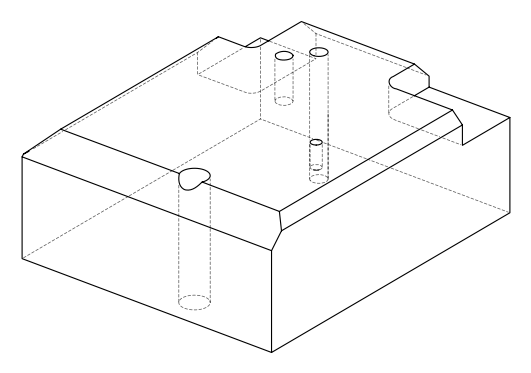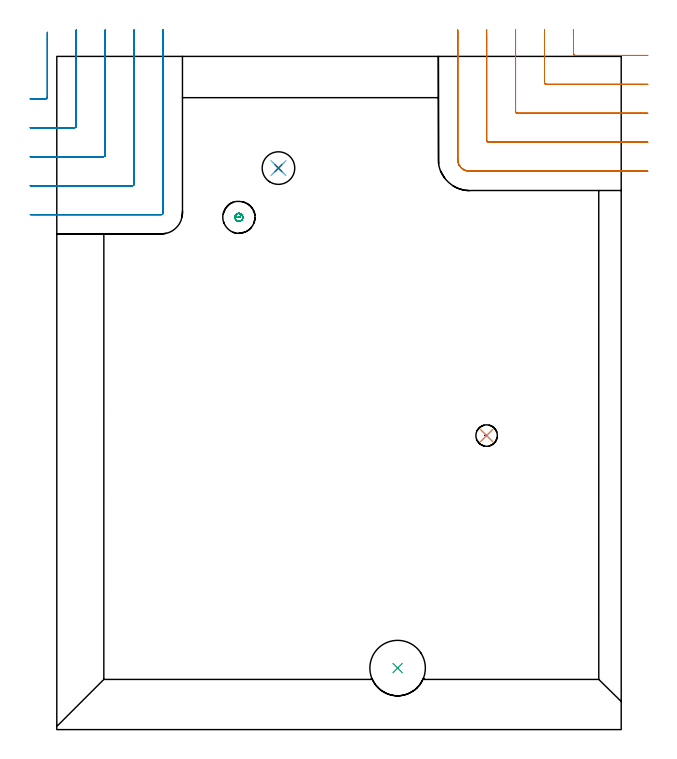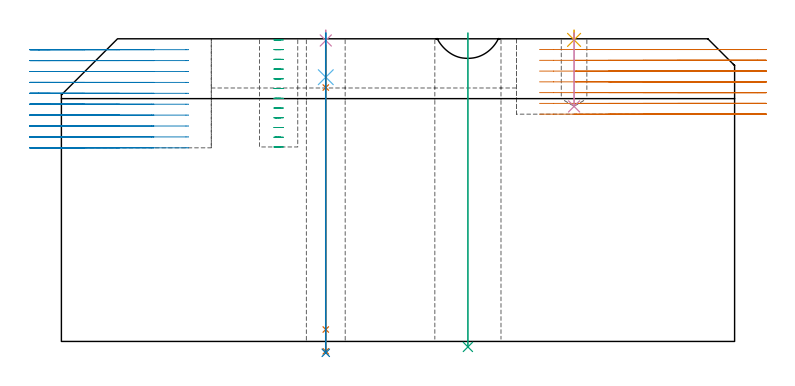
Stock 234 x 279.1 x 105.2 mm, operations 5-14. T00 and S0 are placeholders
(PLAN: 14 operations, 8 tool changes, 57.6 min)
(1 AREA_MILL | FG_CHAMFER_SURFACE | UGT0205_001 | 6.13 min | 17719 mm3)
(2 AREA_MILL_1 | FG_CHAMFER_SURFACE_1 | UGT0205_001 | 6.83 min | 9652 mm3)
(3 AREA_MILL_2 | FG_CHAMFER_SURFACE_2 | UGT0205_001 | 14.41 min | 50048 mm3)
(4 AREA_MILL_3 | FG_CHAMFER_SURFACE_3 | UGT0205_001 | 11.29 min | 37905 mm3)
(5 MILL_CORNER_NOTCH_RECTANGULAR | CORNER_NOTCH_RECTANGULAR | NXT0201_012 | Follow Part, ap 4, ae 75% | 7.03 min | 108141 mm3)
(6 MILL_CORNER_NOTCH_RECTANGULAR_1 | CORNER_NOTCH_RECTANGULAR_1 | NXT0201_012 | Follow Part, ap 4, ae 75% | 9.53 min | 142114 mm3)
(7 MILL_BLIND_HOLE_FROM_SOLID_MATERIAL | STEP1POCKET | NXT0201_013 | Spiral | 0.78 min | 5224 mm3)
(8 SPOT_DRILL | STEP1HOLE | NXT0321_9005460120000 | 0.03 min | 9 mm3)
(9 SPOT_DRILL_1 | STEP1POCKET_1 | NXT0321_9005460120000 | 0.03 min | 3 mm3)
(10 DRILL_BLIND_HOLE_INTO_CENTER | STEP1HOLE | UGT0301_205 | 0.06 min | 712 mm3)
(11 GUN_DRILL_THROUGH_HOLE | STEP1HOLE | UGT0307_005 | 0.52 min | 5046 mm3)
(12 DRILL_TO_ENLARGE_THROUGH_HOLE | STEP1HOLE | NXT0301_102 | 0.45 min | 9283 mm3)
(13 INDEXABLE_INSERT_DRILL_THROUGH_HOLE_FROM_SOLID | STEP1HOLE_1 | NXT0302_017 | 0.44 min | 43389 mm3)
(14 DRILL_BLIND_HOLE_INTO_CENTER_1 | STEP1POCKET_1 | UGT0301_205 | 0.1 min | 1338 mm3)
(TOOL UGT0205_001 | Chamfer Mill 20 x 3 x 45 deg. | D20 FL50 Z2)
(TOOL NXT0201_012 | ENDMILL 16mm [2P460-1600-NA 1630] | D16 FL38 Z6)
(TOOL NXT0201_013 | ENDMILL 10mm | D10 FL30 Z4)
(TOOL NXT0321_9005460120000 | NC Spot Drill, 142deg, 12mm, Carbide, Uncoated | D12 PA142 FL30 Z2)
(TOOL UGT0301_205 | Twist Drill 8.9 mm | D8.9 PA118 FL78 Z2)
(TOOL UGT0307_005 | Gun Drill 8.3 mm | D8.3 PA130 FL24 Z1)
(TOOL NXT0301_102 | Carbide Drill 13.5mm [860.1-1350-108A1-MM 2214] | D13.5 PA140 FL123 Z2)
(TOOL NXT0302_017 | Index. Insert Drill 23mm [880-D2300L25-05] | D23 PA176 FL115 Z2)
(OP 5 MILL_CORNER_NOTCH_RECTANGULAR)
G17 G21 G94 G90
T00 M6
G54
G17 G0 G90 X214.183 Y290.1 S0 M3
G43 Z115.2 H1
Z101.457
G94 G1 X214.199 Y287.1 F250.
X214.2 Y286.846 F500.
Y280.296
G3 X214.996 Y279.5 R0.8
G1 X241.99
X244.99 F250.
G0 Z115.2
X202.178 Y290.1
Z101.457
G1 X202.199 Y287.1
X202.2 Y286.846 F500.
Y268.296
G3 X202.996 Y267.5 R0.8
G1 X242.
X245. F250.
G0 Z115.2
X190.167 Y290.1
Z101.457
G1 X190.199 Y287.1
G2 X190.2 Y286.846 R24. F500.
G1 Y256.296
G3 X190.996 Y255.5 R0.8
G1 X242.
X245. F250.
G0 Z115.2
X178.134 Y290.099
Z101.457
G1 X178.197 Y287.1
G2 X178.2 Y286.846 R12. F500.
G1 Y244.296
G3 X178.996 Y243.5 R0.8
G1 X242.
X245. F250.
G0 Z115.2
X166.2 Y289.846
Z101.457
G1 Y286.846
Y236.4 F500.
G3 X171.1 Y231.5 R4.9
G1 X242.
X245. F250.
G0 Z115.2
X214.183 Y290.1
Z97.714
G1 X214.199 Y287.1
X214.2 Y286.846 F500.
Y280.296
G3 X214.996 Y279.5 R0.8
G1 X241.99
X244.99 F250.
G0 Z115.2
X202.178 Y290.1
Z97.714
G1 X202.199 Y287.1
X202.2 Y286.846 F500.
Y268.296
G3 X202.996 Y267.5 R0.8
G1 X242.
X245. F250.
G0 Z115.2
X190.167 Y290.1
Z97.714
G1 X190.199 Y287.1
G2 X190.2 Y286.846 R24. F500.
G1 Y256.296
G3 X190.996 Y255.5 R0.8
G1 X242.
X245. F250.
G0 Z115.2
X178.134 Y290.099
Z97.714
G1 X178.197 Y287.1
G2 X178.2 Y286.846 R12. F500.
G1 Y244.296
G3 X178.996 Y243.5 R0.8
G1 X242.
X245. F250.
G0 Z115.2
X166.2 Y289.846
Z97.714
G1 Y286.846
Y236.4 F500.
G3 X171.1 Y231.5 R4.9
G1 X242.
X245. F250.
G0 Z115.2
X214.2 Y290.1
Z93.971
G1 Y287.1
Y280.296 F500.
G3 X214.996 Y279.5 R0.8
G1 X241.99
X244.99 F250.
G0 Z115.2
X202.2 Y290.1
Z93.971
G1 Y287.1
Y268.296 F500.
G3 X202.996 Y267.5 R0.8
G1 X242.
X245. F250.
G0 Z115.2
X190.2 Y290.1
Z93.971
G1 Y287.1
Y256.296 F500.
G3 X190.996 Y255.5 R0.8
G1 X242.
X245. F250.
G0 Z115.2
X178.2 Y290.1
Z93.971
G1 Y287.1
Y244.296 F500.
G3 X178.996 Y243.5 R0.8
G1 X242.
X245. F250.
G0 Z115.2
X166.2 Y290.1
Z93.971
G1 Y287.1
Y236.4 F500.
G3 X171.1 Y231.5 R4.9
G1 X242.
X245. F250.
G0 Z115.2
X214.2 Y290.1
Z90.229
G1 Y287.1
Y280.296 F500.
G3 X214.996 Y279.5 R0.8
G1 X241.99
X244.99 F250.
G0 Z115.2
X202.2 Y290.1
Z90.229
G1 Y287.1
Y268.296 F500.
G3 X202.996 Y267.5 R0.8
G1 X242.
X245. F250.
G0 Z115.2
X190.2 Y290.1
Z90.229
G1 Y287.1
Y256.296 F500.
G3 X190.996 Y255.5 R0.8
G1 X242.
X245. F250.
G0 Z115.2
X178.2 Y290.1
Z90.229
G1 Y287.1
Y244.296 F500.
G3 X178.996 Y243.5 R0.8
G1 X242.
X245. F250.
G0 Z115.2
X166.2 Y290.1
Z90.229
G1 Y287.1
Y236.4 F500.
G3 X171.1 Y231.5 R4.9
G1 X242.
X245. F250.
G0 Z115.2
X214.2 Y290.1
Z86.486
G1 Y287.1
Y280.296 F500.
G3 X214.996 Y279.5 R0.8
G1 X241.99
X244.99 F250.
G0 Z115.2
X202.2 Y290.1
Z86.486
G1 Y287.1
Y268.296 F500.
G3 X202.996 Y267.5 R0.8
G1 X242.
X245. F250.
G0 Z115.2
X190.2 Y290.1
Z86.486
G1 Y287.1
Y256.296 F500.
G3 X190.996 Y255.5 R0.8
G1 X242.
X245. F250.
G0 Z115.2
X178.2 Y290.1
Z86.486
G1 Y287.1
Y244.296 F500.
G3 X178.996 Y243.5 R0.8
G1 X242.
X245. F250.
G0 Z115.2
X166.2 Y290.1
Z86.486
G1 Y287.1
Y236.4 F500.
G3 X171.1 Y231.5 R4.9
G1 X242.
X245. F250.
G0 Z115.2
X214.2 Y290.1
Z82.743
G1 Y287.1
Y280.296 F500.
G3 X214.996 Y279.5 R0.8
G1 X241.99
X244.99 F250.
G0 Z115.2
X202.2 Y290.1
Z82.743
G1 Y287.1
Y268.296 F500.
G3 X202.996 Y267.5 R0.8
G1 X242.
X245. F250.
G0 Z115.2
X190.2 Y290.1
Z82.743
G1 Y287.1
Y256.296 F500.
G3 X190.996 Y255.5 R0.8
G1 X242.
X245. F250.
G0 Z115.2
X178.2 Y290.1
Z82.743
G1 Y287.1
Y244.296 F500.
G3 X178.996 Y243.5 R0.8
G1 X242.
X245. F250.
G0 Z115.2
X166.2 Y290.1
Z82.743
G1 Y287.1
Y236.4 F500.
G3 X171.1 Y231.5 R4.9
G1 X242.
X245. F250.
G0 Z115.2
X214.2 Y290.1
Z79.
G1 Y287.1
Y280.296 F500.
G3 X214.996 Y279.5 R0.8
G1 X241.99
X244.99 F250.
G0 Z115.2
X202.2 Y290.1
Z79.
G1 Y287.1
Y268.296 F500.
G3 X202.996 Y267.5 R0.8
G1 X242.
X245. F250.
G0 Z115.2
X190.2 Y290.1
Z79.
G1 Y287.1
Y256.296 F500.
G3 X190.996 Y255.5 R0.8
G1 X242.
X245. F250.
G0 Z115.2
X178.2 Y290.1
Z79.
G1 Y287.1
Y244.296 F500.
G3 X178.996 Y243.5 R0.8
G1 X242.
X245. F250.
G0 Z115.2
X166.2 Y290.1
Z79.
G1 Y287.1
Y236.4 F500.
G3 X171.1 Y231.5 R4.9
G1 X242.
X245. F250.
G0 Z115.2
M5
M2
(OP 6 MILL_CORNER_NOTCH_RECTANGULAR_1)
G17 G21 G94 G90
T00 M6
G54
G17 G0 G90 X-11. Y261.483 S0 M3
G43 Z115.2 H1
Z101.41
G94 G1 X-8. Y261.499 F250.
X-7.746 Y261.5 F500.
X-4.696
G3 X-3.9 Y262.296 R0.8
G1 Y286.085
Y289.085 F250.
G0 Z115.2
X-11. Y249.478
Z101.41
G1 X-8. Y249.499
X-7.746 Y249.5 F500.
X7.304
G3 X8.1 Y250.296 R0.8
G1 Y286.846
X8.101 Y287.1
X8.122 Y290.1 F250.
G0 Z115.2
X-11. Y237.467
Z101.41
G1 X-8. Y237.499
G2 X-7.746 Y237.5 R24. F500.
G1 X19.304
G3 X20.1 Y238.296 R0.8
G1 Y286.846
G2 X20.101 Y287.1 R24.
G1 X20.133 Y290.1 F250.
G0 Z115.2
X-10.999 Y225.434
Z101.41
G1 X-8. Y225.497
G2 X-7.746 Y225.5 R12. F500.
G1 X31.304
G3 X32.1 Y226.296 R0.8
G1 Y286.846
G2 X32.103 Y287.1 R12.
G1 X32.166 Y290.099 F250.
G0 Z115.2
X-10.746 Y213.5
Z101.41
G1 X-7.746
X43.304 F500.
G3 X44.1 Y214.296 R0.8
G1 Y286.846
Y289.846 F250.
G0 Z115.2
X-11. Y261.483
Z97.62
G1 X-8. Y261.499
X-7.746 Y261.5 F500.
X-4.696
G3 X-3.9 Y262.295 R0.8
G1 Y286.085
Y289.085 F250.
G0 Z115.2
X-11. Y249.478
Z97.62
G1 X-8. Y249.499
X-7.746 Y249.5 F500.
X7.304
G3 X8.1 Y250.296 R0.8
G1 Y286.847
X8.101 Y287.1
X8.122 Y290.1 F250.
G0 Z115.2
X-11. Y237.467
Z97.62
G1 X-8. Y237.499
G2 X-7.746 Y237.5 R24. F500.
G1 X19.304
G3 X20.1 Y238.296 R0.8
G1 Y286.847
G2 X20.101 Y287.1 R24.
G1 X20.133 Y290.1 F250.
G0 Z115.2
X-10.999 Y225.434
Z97.62
G1 X-8. Y225.497
G2 X-7.746 Y225.5 R12. F500.
G1 X31.304
G3 X32.1 Y226.296 R0.8
G1 Y286.847
G2 X32.103 Y287.1 R12.
G1 X32.166 Y290.099 F250.
G0 Z115.2
X-10.746 Y213.5
Z97.62
G1 X-7.746
X43.304 F500.
G3 X44.1 Y214.296 R0.8
G1 Y286.847
Y289.847 F250.
G0 Z115.2
X-11. Y261.491
Z93.83
G1 X-8. Y261.5
X-7.856 F500.
X-4.696
G3 X-3.9 Y262.296 R0.8
G1 Y286.085
Y289.085 F250.
G0 Z115.2
X-11. Y249.488
Z93.83
G1 X-8. Y249.5
X-7.856 F500.
X7.304
G3 X8.1 Y250.296 R0.8
G1 Y287.1
Y290.1 F250.
G0 Z115.2
X-11. Y237.482
Z93.83
G1 X-8. Y237.5
X-7.856 F500.
X19.304
G3 X20.1 Y238.296 R0.8
G1 Y287.1
Y290.1 F250.
G0 Z115.2
X-11. Y225.463
Z93.83
G1 X-8. Y225.499
X-7.856 Y225.5 F500.
X31.304
G3 X32.1 Y226.296 R0.8
G1 Y287.1
Y290.1 F250.
G0 Z115.2
X-10.856 Y213.5
Z93.83
G1 X-7.856
X43.304 F500.
G3 X44.1 Y214.296 R0.8
G1 Y287.1
Y290.1 F250.
G0 Z115.2
X-11. Y261.5
Z90.04
G1 X-8.
X-4.696 F500.
G3 X-3.9 Y262.296 R0.8
G1 Y286.085
Y289.085 F250.
G0 Z115.2
X-11. Y249.5
Z90.04
G1 X-8.
X7.304 F500.
G3 X8.1 Y250.296 R0.8
G1 Y287.1
Y290.1 F250.
G0 Z115.2
X-11. Y237.5
Z90.04
G1 X-8.
X19.304 F500.
G3 X20.1 Y238.296 R0.8
G1 Y287.1
Y290.1 F250.
G0 Z115.2
X-11. Y225.5
Z90.04
G1 X-8.
X31.304 F500.
G3 X32.1 Y226.296 R0.8
G1 Y287.1
Y290.1 F250.
G0 Z115.2
X-11. Y213.5
Z90.04
G1 X-8.
X43.304 F500.
G3 X44.1 Y214.296 R0.8
G1 Y287.1
Y290.1 F250.
G0 Z115.2
X-11. Y261.5
Z86.25
G1 X-8.
X-4.696 F500.
G3 X-3.9 Y262.296 R0.8
G1 Y286.085
Y289.085 F250.
G0 Z115.2
X-11. Y249.5
Z86.25
G1 X-8.
X7.304 F500.
G3 X8.1 Y250.296 R0.8
G1 Y287.1
Y290.1 F250.
G0 Z115.2
X-11. Y237.5
Z86.25
G1 X-8.
X19.304 F500.
G3 X20.1 Y238.296 R0.8
G1 Y287.1
Y290.1 F250.
G0 Z115.2
X-11. Y225.5
Z86.25
G1 X-8.
X31.304 F500.
G3 X32.1 Y226.296 R0.8
G1 Y287.1
Y290.1 F250.
G0 Z115.2
X-11. Y213.5
Z86.25
G1 X-8.
X43.304 F500.
G3 X44.1 Y214.296 R0.8
G1 Y287.1
Y290.1 F250.
G0 Z115.2
X-11. Y261.5
Z82.46
G1 X-8.
X-4.696 F500.
G3 X-3.9 Y262.296 R0.8
G1 Y286.085
Y289.085 F250.
G0 Z115.2
X-11. Y249.5
Z82.46
G1 X-8.
X7.304 F500.
G3 X8.1 Y250.296 R0.8
G1 Y287.1
Y290.1 F250.
G0 Z115.2
X-11. Y237.5
Z82.46
G1 X-8.
X19.304 F500.
G3 X20.1 Y238.296 R0.8
G1 Y287.1
Y290.1 F250.
G0 Z115.2
X-11. Y225.5
Z82.46
G1 X-8.
X31.304 F500.
G3 X32.1 Y226.296 R0.8
G1 Y287.1
Y290.1 F250.
G0 Z115.2
X-11. Y213.5
Z82.46
G1 X-8.
X43.304 F500.
G3 X44.1 Y214.296 R0.8
G1 Y287.1
Y290.1 F250.
G0 Z115.2
X-11. Y261.5
Z78.67
G1 X-8.
X-4.696 F500.
G3 X-3.9 Y262.296 R0.8
G1 Y286.085
Y289.085 F250.
G0 Z115.2
X-11. Y249.5
Z78.67
G1 X-8.
X7.304 F500.
G3 X8.1 Y250.296 R0.8
G1 Y287.1
Y290.1 F250.
G0 Z115.2
X-11. Y237.5
Z78.67
G1 X-8.
X19.304 F500.
G3 X20.1 Y238.296 R0.8
G1 Y287.1
Y290.1 F250.
G0 Z115.2
X-11. Y225.5
Z78.67
G1 X-8.
X31.304 F500.
G3 X32.1 Y226.296 R0.8
G1 Y287.1
Y290.1 F250.
G0 Z115.2
X-11. Y213.5
Z78.67
G1 X-8.
X43.304 F500.
G3 X44.1 Y214.296 R0.8
G1 Y287.1
Y290.1 F250.
G0 Z115.2
X-11. Y261.5
Z74.88
G1 X-8.
X-4.696 F500.
G3 X-3.9 Y262.296 R0.8
G1 Y286.085
Y289.085 F250.
G0 Z115.2
X-11. Y249.5
Z74.88
G1 X-8.
X7.304 F500.
G3 X8.1 Y250.296 R0.8
G1 Y287.1
Y290.1 F250.
G0 Z115.2
X-11. Y237.5
Z74.88
G1 X-8.
X19.304 F500.
G3 X20.1 Y238.296 R0.8
G1 Y287.1
Y290.1 F250.
G0 Z115.2
X-11. Y225.5
Z74.88
G1 X-8.
X31.304 F500.
G3 X32.1 Y226.296 R0.8
G1 Y287.1
Y290.1 F250.
G0 Z115.2
X-11. Y213.5
Z74.88
G1 X-8.
X43.304 F500.
G3 X44.1 Y214.296 R0.8
G1 Y287.1
Y290.1 F250.
G0 Z115.2
X-11. Y261.5
Z71.09
G1 X-8.
X-4.696 F500.
G3 X-3.9 Y262.296 R0.8
G1 Y286.085
Y289.085 F250.
G0 Z115.2
X-11. Y249.5
Z71.09
G1 X-8.
X7.304 F500.
G3 X8.1 Y250.296 R0.8
G1 Y287.1
Y290.1 F250.
G0 Z115.2
X-11. Y237.5
Z71.09
G1 X-8.
X19.304 F500.
G3 X20.1 Y238.296 R0.8
G1 Y287.1
Y290.1 F250.
G0 Z115.2
X-11. Y225.5
Z71.09
G1 X-8.
X31.304 F500.
G3 X32.1 Y226.296 R0.8
G1 Y287.1
Y290.1 F250.
G0 Z115.2
X-11. Y213.5
Z71.09
G1 X-8.
X43.304 F500.
G3 X44.1 Y214.296 R0.8
G1 Y287.1
Y290.1 F250.
G0 Z115.2
X-11. Y261.5
Z67.3
G1 X-8.
X-4.696 F500.
G3 X-3.9 Y262.296 R0.8
G1 Y286.085
Y289.085 F250.
G0 Z115.2
X-11. Y249.5
Z67.3
G1 X-8.
X7.304 F500.
G3 X8.1 Y250.296 R0.8
G1 Y287.1
Y290.1 F250.
G0 Z115.2
X-11. Y237.5
Z67.3
G1 X-8.
X19.304 F500.
G3 X20.1 Y238.296 R0.8
G1 Y287.1
Y290.1 F250.
G0 Z115.2
X-11. Y225.5
Z67.3
G1 X-8.
X31.304 F500.
G3 X32.1 Y226.296 R0.8
G1 Y287.1
Y290.1 F250.
G0 Z115.2
X-11. Y213.5
Z67.3
G1 X-8.
X43.304 F500.
G3 X44.1 Y214.296 R0.8
G1 Y287.1
Y290.1 F250.
G0 Z115.2
M5
M2
(OP 7 MILL_BLIND_HOLE_FROM_SOLID_MATERIAL)
G17 G21 G94 G90
T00 M6
G54
G17 G0 G90 X75.5 Y212.4 S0 M3
G43 Z115.2 H0
Z104.817
G94 G3 X76.113 Y213.437 R0.7 F250.
X74.705 Y213.846 R1.037
X74.054 Y211.605 R1.65
X74.705 Y213.846 R-1.65
X74.38 Y212.726 R0.825
X75.5 Y212.4 R0.825
G0 Z101.433
G3 X76.113 Y213.437 R0.7
X74.705 Y213.846 R1.037
X74.054 Y211.605 R1.65
X74.705 Y213.846 R-1.65
X74.38 Y212.726 R0.825
X75.5 Y212.4 R0.825
G0 Z98.05
G3 X76.113 Y213.437 R0.7
X74.705 Y213.846 R1.037
X74.054 Y211.605 R1.65
X74.705 Y213.846 R-1.65
X74.38 Y212.726 R0.825
X75.5 Y212.4 R0.825
G0 Z94.667
G3 X76.113 Y213.437 R0.7
X74.705 Y213.846 R1.037
X74.054 Y211.605 R1.65
X74.705 Y213.846 R-1.65
X74.38 Y212.726 R0.825
X75.5 Y212.4 R0.825
G0 Z91.283
G3 X76.113 Y213.437 R0.7
X74.705 Y213.846 R1.037
X74.054 Y211.605 R1.65
X74.705 Y213.846 R-1.65
X74.38 Y212.726 R0.825
X75.5 Y212.4 R0.825
G0 Z87.9
G3 X76.113 Y213.437 R0.7
X74.705 Y213.846 R1.037
X74.054 Y211.605 R1.65
X74.705 Y213.846 R-1.65
X74.38 Y212.726 R0.825
X75.5 Y212.4 R0.825
G0 Z84.517
G3 X76.113 Y213.437 R0.7
X74.705 Y213.846 R1.037
X74.054 Y211.605 R1.65
X74.705 Y213.846 R-1.65
X74.38 Y212.726 R0.825
X75.5 Y212.4 R0.825
G0 Z81.133
G3 X76.113 Y213.437 R0.7
X74.705 Y213.846 R1.037
X74.054 Y211.605 R1.65
X74.705 Y213.846 R-1.65
X74.38 Y212.726 R0.825
X75.5 Y212.4 R0.825
G0 Z77.75
G3 X76.113 Y213.437 R0.7
X74.705 Y213.846 R1.037
X74.054 Y211.605 R1.65
X74.705 Y213.846 R-1.65
X74.38 Y212.726 R0.825
X75.5 Y212.4 R0.825
G0 Z74.367
G3 X76.113 Y213.437 R0.7
X74.705 Y213.846 R1.037
X74.054 Y211.605 R1.65
X74.705 Y213.846 R-1.65
X74.38 Y212.726 R0.825
X75.5 Y212.4 R0.825
G0 Z70.983
G3 X76.113 Y213.437 R0.7
X74.705 Y213.846 R1.037
X74.054 Y211.605 R1.65
X74.705 Y213.846 R-1.65
X74.38 Y212.726 R0.825
X75.5 Y212.4 R0.825
G0 Z67.6
G3 X76.113 Y213.437 R0.7
X74.705 Y213.846 R1.037
X74.054 Y211.605 R1.65
X74.705 Y213.846 R-1.65
X74.38 Y212.726 R0.825
X75.5 Y212.4 R0.825
G0 Z115.2
M5
M2
(OP 8 SPOT_DRILL)
G17 G21 G94 G90
T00 M6
G54
G17 G0 G90 X91.9 Y232.8 S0 M3
G43 Z115.2 H0
G94 G81 G98 Z104.615 F250. R108.2
G80
M5
M2
(OP 9 SPOT_DRILL_1)
G17 G21 G94 G90
T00 M6
G54
G17 G0 G90 X178.2 Y121.9 S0 M3
G43 Z115.2 H0
G94 G81 G98 Z104.817 F250. R108.2
G80
M5
M2
(OP 10 DRILL_BLIND_HOLE_INTO_CENTER)
G17 G21 G94 G90
T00 M6
G54
G17 G0 G90 X91.9 Y232.8 S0 M3
G43 Z115.2 H0
G94 G81 G98 Z91.85 F250. R107.2
G80
M5
M2
(OP 11 GUN_DRILL_THROUGH_HOLE)
G17 G21 G94 G90
T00 M6
G54
G17 G0 G90 X91.9 Y232.8 M8
G43 Z115.2 H0
Z103.014
S716 M3
G94 G1 Z88.258 F125. M26
G4 X.084
Z4.15 F250.
G4 X.084
Z-3.435 F125.
G4 X.084
M5
M9
G0 Z103.014
Z115.2
M2
(OP 12 DRILL_TO_ENLARGE_THROUGH_HOLE)
G17 G21 G94 G90
T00 M6
G54
G17 G0 G90 X91.9 Y232.8 S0 M3
G43 Z115.2 H1
G94 G73 G98 Z-3.957 F250. Q12.129 R107.2
G80
M5
M2
(OP 13 INDEXABLE_INSERT_DRILL_THROUGH_HOLE_FROM_SOLID)
G17 G21 G94 G90
T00 M6
G54
G17 G0 G90 X141.3 Y25.5 S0 M3
G43 Z115.2 H1
G94 G81 G98 Z-1.902 F250. R107.2
G80
M5
M2
(OP 14 DRILL_BLIND_HOLE_INTO_CENTER_1)
G17 G21 G94 G90
T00 M6
G54
G17 G0 G90 X178.2 Y121.9 S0 M3
G43 Z115.2 H0
G94 G81 G98 Z81.7 F250. R107.2
G80
M5
M2
